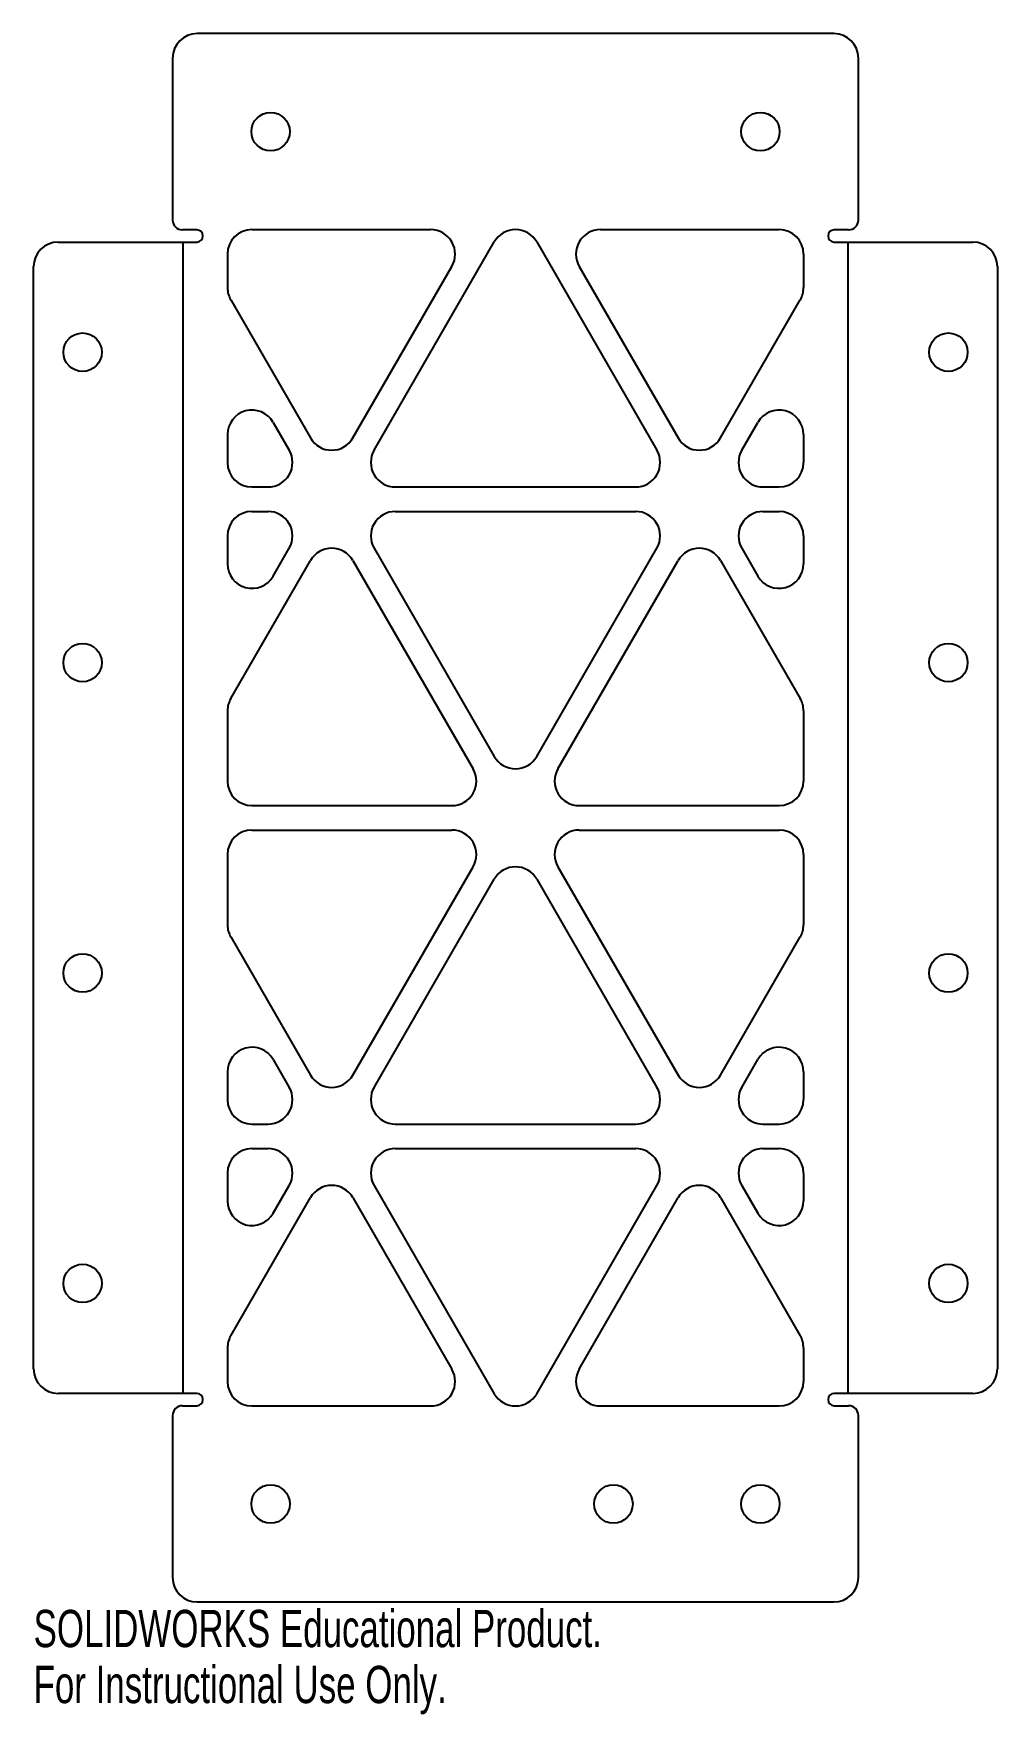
# Model space of a CAD drawing. Header units: inches. Extents: x 0 to 4.92, y -0.57 to 8.
import ezdxf

# ---------------------------------------------------------------- set-up
doc = ezdxf.new("R2010")
doc.units = ezdxf.units.IN
doc.header["$MEASUREMENT"] = 0
doc.styles.add('SLDTEXTSTYLE0', font='TXT', dxfattribs={"width": 0.7})

msp = doc.modelspace()

# ---------------------------------------------------------------- linework, layer by layer
at = {"color": 7, "linetype": 'Continuous', "lineweight": 25}
for p, q in [((4.0845, 8), (0.8345, 8)), ((0.7095, 7.875), (0.7095, 7.049)), ((4.2095, 7.049), (4.2095, 7.875)), ((0.8332, 6.999), (0.7595, 6.999)), ((1.1145, 7), (2.0265, 7)), ((2.8925, 7), (3.8045, 7)), ((4.1595, 6.999), (4.0857, 6.999)), ((0.125, 6.9365), (0.8332, 6.9365)), ((0.9895, 6.875), (0.9895, 6.7046)), ((1.7378, 5.875), (2.3512, 6.9375)), ((2.5677, 6.9375), (3.1812, 5.875)), ((3.9295, 6.875), (3.9295, 6.7046)), ((4.0857, 6.9365), (4.794, 6.9365)), ((0, 1.1885), (0, 6.8115)), ((1.6295, 5.9375), (2.1347, 6.8125)), ((2.7842, 6.8125), (3.2894, 5.9375)), ((4.919, 6.8115), (4.919, 1.1885)), ((1.0062, 6.6421), (1.413, 5.9375)), ((3.5059, 5.9375), (3.9127, 6.6421)), ((1.2227, 6.0171), (1.3048, 5.875)), ((3.6142, 5.875), (3.6962, 6.0171)), ((0.9895, 5.9546), (0.9895, 5.8125)), ((3.9295, 5.9546), (3.9295, 5.8125)), ((1.1145, 5.6875), (1.1965, 5.6875)), ((1.846, 5.6875), (3.0729, 5.6875)), ((3.7224, 5.6875), (3.8045, 5.6875)), ((1.1145, 5.5625), (1.1965, 5.5625)), ((1.846, 5.5625), (3.0729, 5.5625)), ((3.7224, 5.5625), (3.8045, 5.5625)), ((0.9895, 5.4375), (0.9895, 5.2954)), ((3.9295, 5.4375), (3.9295, 5.2954)), ((1.2227, 5.2329), (1.3048, 5.375)), ((1.7378, 5.375), (2.3512, 4.3125)), ((2.5677, 4.3125), (3.1812, 5.375)), ((3.6142, 5.375), (3.6962, 5.2329)), ((1.0062, 4.6079), (1.413, 5.3125)), ((1.6295, 5.3125), (2.243, 4.25)), ((2.676, 4.25), (3.2894, 5.3125)), ((3.5059, 5.3125), (3.9127, 4.6079)), ((0.9895, 4.5454), (0.9895, 4.1875)), ((3.9295, 4.5454), (3.9295, 4.1875)), ((1.1145, 4.0625), (2.1347, 4.0625)), ((2.7842, 4.0625), (3.8045, 4.0625)), ((1.1145, 3.9375), (2.1347, 3.9375)), ((2.7842, 3.9375), (3.8045, 3.9375)), ((0.9895, 3.8125), (0.9895, 3.4546)), ((3.9295, 3.8125), (3.9295, 3.4546)), ((1.6295, 2.6875), (2.243, 3.75)), ((1.7378, 2.625), (2.3512, 3.6875)), ((2.5677, 3.6875), (3.1812, 2.625)), ((2.676, 3.75), (3.2894, 2.6875)), ((1.0062, 3.3921), (1.413, 2.6875)), ((3.5059, 2.6875), (3.9127, 3.3921)), ((1.2227, 2.7671), (1.3048, 2.625)), ((3.6142, 2.625), (3.6962, 2.7671)), ((0.9895, 2.7046), (0.9895, 2.5625)), ((3.9295, 2.7046), (3.9295, 2.5625)), ((1.1145, 2.4375), (1.1965, 2.4375)), ((1.846, 2.4375), (3.0729, 2.4375)), ((3.7224, 2.4375), (3.8045, 2.4375)), ((1.1145, 2.3125), (1.1965, 2.3125)), ((1.846, 2.3125), (3.0729, 2.3125)), ((3.7224, 2.3125), (3.8045, 2.3125)), ((0.9895, 2.1875), (0.9895, 2.0454)), ((3.9295, 2.1875), (3.9295, 2.0454)), ((1.0062, 1.3579), (1.413, 2.0625)), ((1.2227, 1.9829), (1.3048, 2.125)), ((1.6295, 2.0625), (2.1347, 1.1875)), ((1.7378, 2.125), (2.3512, 1.0625)), ((2.5677, 1.0625), (3.1812, 2.125)), ((2.7842, 1.1875), (3.2894, 2.0625)), ((3.5059, 2.0625), (3.9127, 1.3579)), ((3.6142, 2.125), (3.6962, 1.9829)), ((0.9895, 1.2954), (0.9895, 1.125)), ((3.9295, 1.2954), (3.9295, 1.125)), ((0.8332, 1.0635), (0.125, 1.0635)), ((4.794, 1.0635), (4.0857, 1.0635)), ((0.7095, 0.951), (0.7095, 0.125)), ((0.7595, 1.001), (0.8332, 1.001)), ((1.1145, 1), (2.0265, 1)), ((2.8925, 1), (3.8045, 1)), ((4.0857, 1.001), (4.1595, 1.001)), ((4.2095, 0.125), (4.2095, 0.951)), ((0.8345, 0), (4.0845, 0))]:
    msp.add_line(p, q, dxfattribs=at)
at = {"color": 7, "linetype": 'Continuous'}
for p, q in [((0.761, 6.9365), (0.761, 1.0635)), ((4.158, 1.0635), (4.158, 6.9365))]:
    msp.add_line(p, q, dxfattribs=at)
at = {"color": 7, "linetype": 'Continuous', "lineweight": 25}
for centre in [(1.2095, 7.5), (3.7095, 7.5), (0.25, 6.375), (4.669, 6.375), (0.25, 4.7917), (4.669, 4.7917), (0.25, 3.2083), (4.669, 3.2083), (0.25, 1.625), (4.669, 1.625), (1.2095, 0.5), (2.9595, 0.5), (3.7095, 0.5)]:
    msp.add_circle(centre, 0.098, dxfattribs=at)
for centre, radius, start, end in [((0.8345, 7.875), 0.125, 90, 180), ((4.0845, 7.875), 0.125, 0, 90), ((0.7595, 7.049), 0.05, 180, 270), ((4.1595, 7.049), 0.05, 270, 360), ((0.8332, 6.9677), 0.0313, 270, 90), ((1.1145, 6.875), 0.125, 90, 180), ((2.0265, 6.875), 0.125, 330, 90), ((2.4595, 6.875), 0.125, 30, 150), ((2.8925, 6.875), 0.125, 90, 210), ((3.8045, 6.875), 0.125, 0, 90), ((4.0857, 6.9677), 0.0313, 90, 270), ((0.125, 6.8115), 0.125, 90, 180), ((4.794, 6.8115), 0.125, 0, 90), ((1.1145, 6.7046), 0.125, 180, 210), ((3.8045, 6.7046), 0.125, 330, 0), ((1.1145, 5.9546), 0.125, 30, 180), ((3.8045, 5.9546), 0.125, 0, 150), ((1.5213, 6), 0.125, 210, 330), ((3.3977, 6), 0.125, 210, 330), ((1.1965, 5.8125), 0.125, 270, 30), ((1.846, 5.8125), 0.125, 150, 270), ((3.0729, 5.8125), 0.125, 270, 30), ((3.7224, 5.8125), 0.125, 150, 270), ((1.1145, 5.8125), 0.125, 180, 270), ((3.8045, 5.8125), 0.125, 270, 0), ((1.1145, 5.4375), 0.125, 90, 180), ((1.1965, 5.4375), 0.125, 330, 90), ((1.846, 5.4375), 0.125, 90, 210), ((3.0729, 5.4375), 0.125, 330, 90), ((3.7224, 5.4375), 0.125, 90, 210), ((3.8045, 5.4375), 0.125, 0, 90), ((1.5213, 5.25), 0.125, 30, 150), ((3.3977, 5.25), 0.125, 30, 150), ((1.1145, 5.2954), 0.125, 180, 330), ((3.8045, 5.2954), 0.125, 210, 0), ((1.1145, 4.5454), 0.125, 150, 180), ((3.8045, 4.5454), 0.125, 360, 30), ((2.4595, 4.375), 0.125, 210, 330), ((2.1347, 4.1875), 0.125, 270, 30), ((2.7842, 4.1875), 0.125, 150, 270), ((1.1145, 4.1875), 0.125, 180, 270), ((3.8045, 4.1875), 0.125, 270, 0), ((1.1145, 3.8125), 0.125, 90, 180), ((2.1347, 3.8125), 0.125, 330, 90), ((2.7842, 3.8125), 0.125, 90, 210), ((3.8045, 3.8125), 0.125, 0, 90), ((2.4595, 3.625), 0.125, 30, 150), ((1.1145, 3.4546), 0.125, 180, 210), ((3.8045, 3.4546), 0.125, 330, 360), ((1.1145, 2.7046), 0.125, 30, 180), ((3.8045, 2.7046), 0.125, 0, 150), ((1.5213, 2.75), 0.125, 210, 330), ((3.3977, 2.75), 0.125, 210, 330), ((1.1965, 2.5625), 0.125, 270, 30), ((1.846, 2.5625), 0.125, 150, 270), ((3.0729, 2.5625), 0.125, 270, 30), ((3.7224, 2.5625), 0.125, 150, 270), ((1.1145, 2.5625), 0.125, 180, 270), ((3.8045, 2.5625), 0.125, 270, 0), ((1.1145, 2.1875), 0.125, 90, 180), ((1.1965, 2.1875), 0.125, 330, 90), ((1.846, 2.1875), 0.125, 90, 210), ((3.0729, 2.1875), 0.125, 330, 90), ((3.7224, 2.1875), 0.125, 90, 210), ((3.8045, 2.1875), 0.125, 0, 90), ((1.5213, 2), 0.125, 30, 150), ((3.3977, 2), 0.125, 30, 150), ((1.1145, 2.0454), 0.125, 180, 330), ((3.8045, 2.0454), 0.125, 210, 0), ((1.1145, 1.2954), 0.125, 150, 180), ((3.8045, 1.2954), 0.125, 0, 30), ((0.125, 1.1885), 0.125, 180, 270), ((1.1145, 1.125), 0.125, 180, 270), ((2.0265, 1.125), 0.125, 270, 30), ((2.8925, 1.125), 0.125, 150, 270), ((3.8045, 1.125), 0.125, 270, 0), ((4.794, 1.1885), 0.125, 270, 0), ((0.8332, 1.0322), 0.0313, 270, 90), ((2.4595, 1.125), 0.125, 210, 330), ((4.0857, 1.0322), 0.0312, 90, 270), ((0.7595, 0.951), 0.05, 90, 180), ((4.1595, 0.951), 0.05, 0, 90), ((0.8345, 0.125), 0.125, 180, 270), ((4.0845, 0.125), 0.125, 270, 0)]:
    msp.add_arc(centre, radius, start, end, dxfattribs=at)

# ---------------------------------------------------------------- texts
at = {"color": 7, "linetype": 'Continuous', "char_height": 0.1903, "attachment_point": 1, "style": 'SLDTEXTSTYLE0'}
for s, insert in [('SOLIDWORKS Educational Product.', (0, -0.0401)), ('For Instructional Use Only.', (0, -0.3256))]:
    msp.add_mtext(s, dxfattribs=dict(at, insert=insert))

doc.saveas('drawing.dxf')
